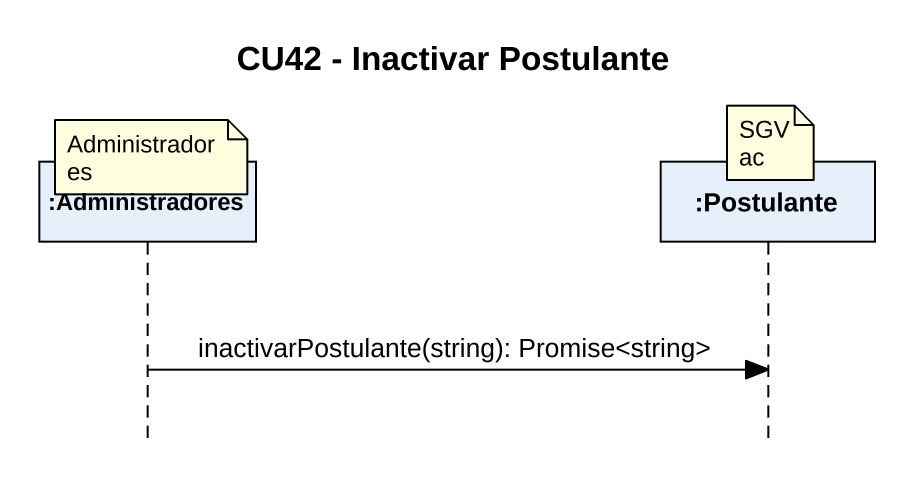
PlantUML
@startuml
title CU42 - Inactivar Postulante
hide footbox
participant ":Administradores" as Administradores
participant ":Postulante" as Postulante

note over Postulante : SGVac
note over Administradores : Administradores
Administradores -> Postulante : inactivarPostulante(string): Promise<string>
@enduml
